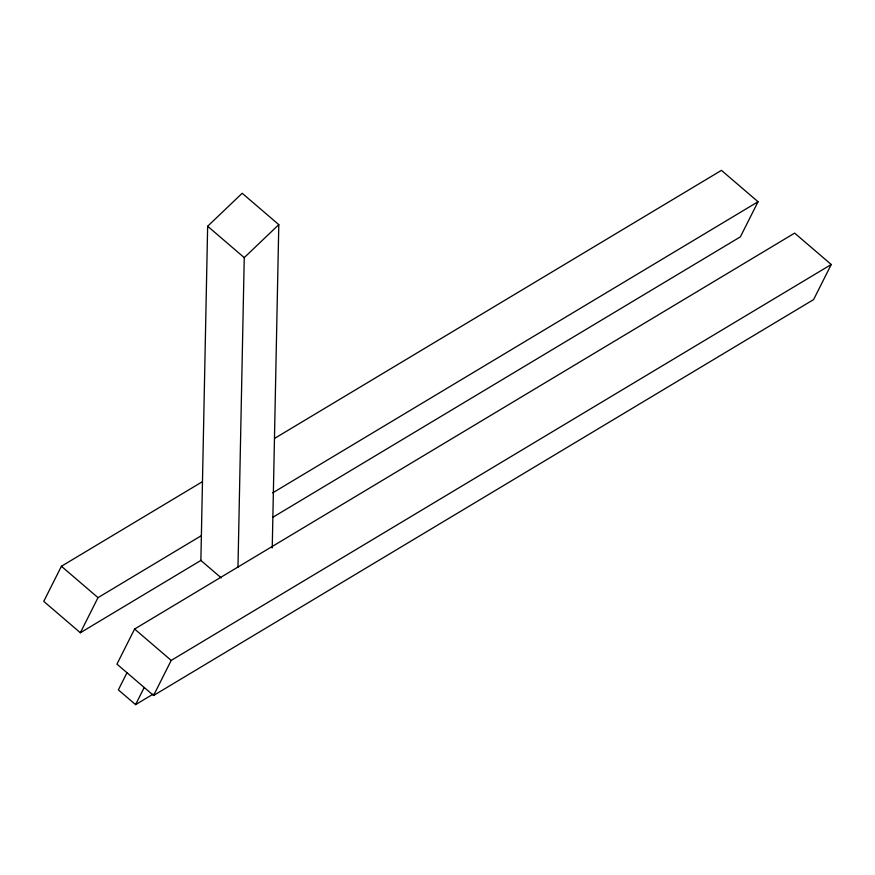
<?xml version="1.0" encoding="UTF-8"?>
<svg xmlns="http://www.w3.org/2000/svg" width="875" height="875" viewBox="0 0 875 875"><rect width="100%" height="100%" fill="white"/><g stroke="black" fill="none" stroke-linecap="round" stroke-linejoin="round"><path stroke-width="1.31" d="M272.245 547.936L278.797 224.645L242.189 193.266L207.648 226.242L200.878 560.448L221.211 577.883M237.978 567.273L244.245 257.622L278.797 224.645M202.081 481.884L61.403 566.267L43.75 601.366L80.358 632.745L201.108 560.306M80.358 632.745L98 597.647L201.173 535.762M134.608 629.027L116.955 664.125L153.562 695.494L813.597 299.589L831.25 264.502L794.642 233.122L134.608 629.027L171.216 660.406L831.25 264.502M126.984 672.722L118.355 689.872L135.581 704.638L153.147 694.105M135.581 704.638L144.211 687.477M153.562 695.494L171.216 660.406M274.772 438.288L721.438 170.362L758.045 201.742L740.392 236.841L272.617 517.42M272.683 492.866L758.045 201.742M207.648 226.242L244.245 257.622M61.403 566.267L98 597.647"/></g></svg>
